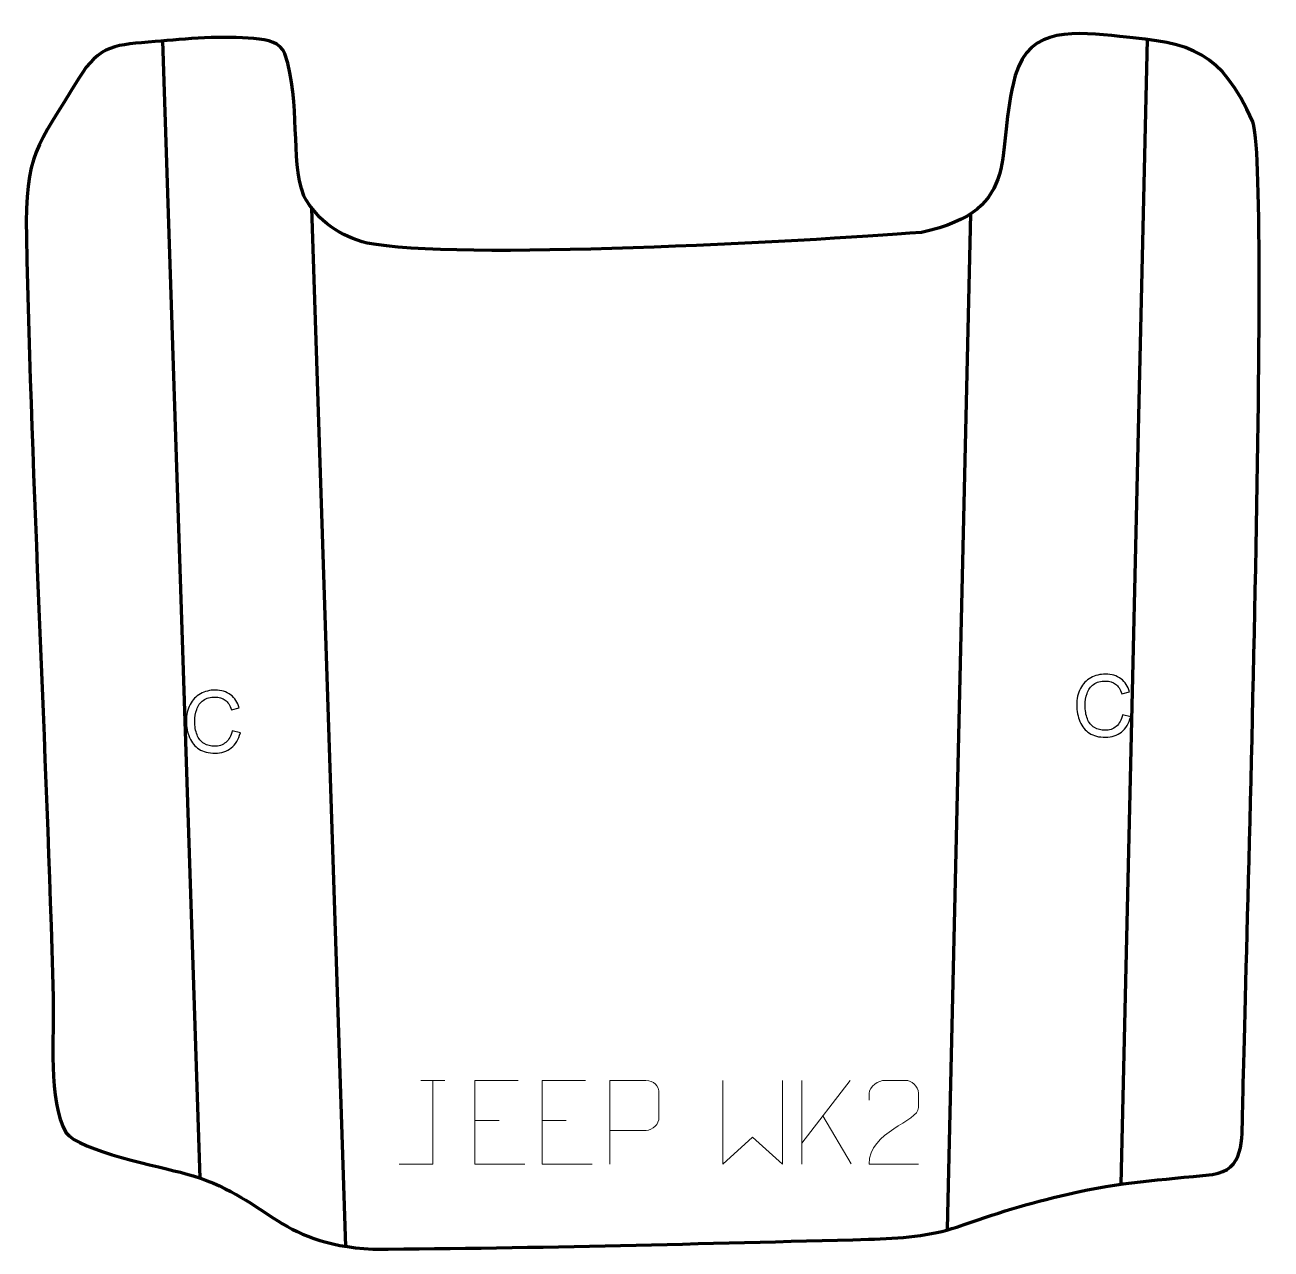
# Model space of a CAD drawing. Header units: millimetres. Extents: x 1108 to 1479, y 322 to 687.
import ezdxf

# ---------------------------------------------------------------- set-up
doc = ezdxf.new("R2010")
doc.units = ezdxf.units.MM
doc.header["$MEASUREMENT"] = 0
doc.layers.add('layer 2', color=7, linetype='Continuous')
doc.layers.add('layer 3', color=7, linetype='Continuous')

msp = doc.modelspace()

# ---------------------------------------------------------------- linework, layer by layer
at = {"layer": 'layer 2', "color": 142, "lineweight": 158}
for points in [[(1149.4733, 681.9287), (1149.4733, 681.9287), (1160.5663, 343.3438), (1160.5663, 343.3438)], [(1442.5289, 682.3782), (1442.5289, 682.3782), (1434.6302, 341.4962), (1434.6302, 341.4962)], [(1203.9745, 323.0134), (1203.9745, 323.0134), (1193.8806, 632.1082), (1193.8806, 632.1082)], [(1389.8677, 630.3937), (1389.8677, 630.3937), (1382.9828, 328.2479), (1382.9828, 328.2479)]]:
    msp.add_open_spline(points, degree=3, dxfattribs=at)
at = {"layer": 'layer 2', "color": 142}
for points in [[(1435.1668, 481.2809), (1435.1668, 481.2809), (1437.5798, 480.6713), (1437.5798, 480.6713), (1437.5798, 480.6713), (1437.076, 478.6944), (1436.1701, 477.1915), (1434.862, 476.1544), (1434.862, 476.1544), (1433.5539, 475.1172), (1431.9537, 474.5965), (1430.0614, 474.5965), (1430.0614, 474.5965), (1428.1056, 474.5965), (1426.5139, 474.9944), (1425.2862, 475.7945), (1425.2862, 475.7945), (1424.0585, 476.5904), (1423.1272, 477.7461), (1422.488, 479.2574), (1422.488, 479.2574), (1421.8487, 480.7729), (1421.527, 482.3943), (1421.527, 484.13), (1421.527, 484.13), (1421.527, 486.0223), (1421.8868, 487.6733), (1422.6107, 489.083), (1422.6107, 489.083), (1423.3346, 490.4927), (1424.3633, 491.5637), (1425.6968, 492.2961), (1425.6968, 492.2961), (1427.0303, 493.0284), (1428.4993, 493.3925), (1430.0995, 493.3925), (1430.0995, 493.3925), (1431.9198, 493.3925), (1433.4481, 492.9311), (1434.6842, 492.004), (1434.6842, 492.004), (1435.9246, 491.0769), (1436.7882, 489.7772), (1437.275, 488.1008), (1437.275, 488.1008), (1437.275, 488.1008), (1434.9128, 487.542), (1434.9128, 487.542), (1434.9128, 487.542), (1434.4937, 488.8628), (1433.8799, 489.828), (1433.0798, 490.4292), (1433.0798, 490.4292), (1432.2797, 491.0345), (1431.2721, 491.3351), (1430.0572, 491.3351), (1430.0572, 491.3351), (1428.6644, 491.3351), (1427.496, 491.0007), (1426.5604, 490.3318), (1426.5604, 490.3318), (1425.6249, 489.6629), (1424.9645, 488.7612), (1424.5877, 487.6352), (1424.5877, 487.6352), (1424.2067, 486.5049), (1424.0162, 485.3407), (1424.0162, 484.1427), (1424.0162, 484.1427), (1424.0162, 482.5975), (1424.2406, 481.2471), (1424.6893, 480.0956), (1424.6893, 480.0956), (1425.138, 478.9399), (1425.8365, 478.0805), (1426.7848, 477.509), (1426.7848, 477.509), (1427.7331, 476.9375), (1428.7575, 476.6539), (1429.8624, 476.6539), (1429.8624, 476.6539), (1431.2086, 476.6539), (1432.3432, 477.0434), (1433.2745, 477.8181), (1433.2745, 477.8181), (1434.2058, 478.597), (1434.8366, 479.7485), (1435.1668, 481.2809)], [(1170.1868, 476.5184), (1170.1868, 476.5184), (1172.5998, 475.9088), (1172.5998, 475.9088), (1172.5998, 475.9088), (1172.096, 473.9319), (1171.1901, 472.429), (1169.882, 471.3919), (1169.882, 471.3919), (1168.5739, 470.3547), (1166.9737, 469.834), (1165.0814, 469.834), (1165.0814, 469.834), (1163.1256, 469.834), (1161.5339, 470.2319), (1160.3062, 471.032), (1160.3062, 471.032), (1159.0785, 471.8279), (1158.1472, 472.9836), (1157.508, 474.4949), (1157.508, 474.4949), (1156.8687, 476.0104), (1156.547, 477.6318), (1156.547, 479.3675), (1156.547, 479.3675), (1156.547, 481.2598), (1156.9068, 482.9108), (1157.6307, 484.3205), (1157.6307, 484.3205), (1158.3546, 485.7302), (1159.3833, 486.8012), (1160.7168, 487.5336), (1160.7168, 487.5336), (1162.0503, 488.2659), (1163.5193, 488.63), (1165.1195, 488.63), (1165.1195, 488.63), (1166.9398, 488.63), (1168.4681, 488.1686), (1169.7042, 487.2415), (1169.7042, 487.2415), (1170.9446, 486.3144), (1171.8082, 485.0147), (1172.295, 483.3383), (1172.295, 483.3383), (1172.295, 483.3383), (1169.9328, 482.7795), (1169.9328, 482.7795), (1169.9328, 482.7795), (1169.5137, 484.1003), (1168.8999, 485.0655), (1168.0998, 485.6667), (1168.0998, 485.6667), (1167.2997, 486.272), (1166.2921, 486.5726), (1165.0772, 486.5726), (1165.0772, 486.5726), (1163.6844, 486.5726), (1162.516, 486.2382), (1161.5804, 485.5693), (1161.5804, 485.5693), (1160.6449, 484.9004), (1159.9845, 483.9987), (1159.6077, 482.8727), (1159.6077, 482.8727), (1159.2267, 481.7424), (1159.0362, 480.5782), (1159.0362, 479.3802), (1159.0362, 479.3802), (1159.0362, 477.835), (1159.2606, 476.4846), (1159.7093, 475.3331), (1159.7093, 475.3331), (1160.158, 474.1774), (1160.8565, 473.318), (1161.8048, 472.7465), (1161.8048, 472.7465), (1162.7531, 472.175), (1163.7775, 471.8914), (1164.8824, 471.8914), (1164.8824, 471.8914), (1166.2286, 471.8914), (1167.3632, 472.2809), (1168.2945, 473.0556), (1168.2945, 473.0556), (1169.2258, 473.8345), (1169.8566, 474.986), (1170.1868, 476.5184)]]:
    msp.add_open_spline(points, degree=3, knots=[0, 0, 0, 0, 0.04347826, 0.04347826, 0.04347826, 0.04347826, 0.08695652, 0.08695652, 0.08695652, 0.08695652, 0.13043478, 0.13043478, 0.13043478, 0.13043478, 0.17391304, 0.17391304, 0.17391304, 0.17391304, 0.2173913, 0.2173913, 0.2173913, 0.2173913, 0.26086957, 0.26086957, 0.26086957, 0.26086957, 0.30434783, 0.30434783, 0.30434783, 0.30434783, 0.34782609, 0.34782609, 0.34782609, 0.34782609, 0.39130435, 0.39130435, 0.39130435, 0.39130435, 0.43478261, 0.43478261, 0.43478261, 0.43478261, 0.47826087, 0.47826087, 0.47826087, 0.47826087, 0.52173913, 0.52173913, 0.52173913, 0.52173913, 0.56521739, 0.56521739, 0.56521739, 0.56521739, 0.60869565, 0.60869565, 0.60869565, 0.60869565, 0.65217391, 0.65217391, 0.65217391, 0.65217391, 0.69565217, 0.69565217, 0.69565217, 0.69565217, 0.73913043, 0.73913043, 0.73913043, 0.73913043, 0.7826087, 0.7826087, 0.7826087, 0.7826087, 0.82608696, 0.82608696, 0.82608696, 0.82608696, 0.86956522, 0.86956522, 0.86956522, 0.86956522, 0.91304348, 0.91304348, 0.91304348, 0.91304348, 1, 1, 1, 1], dxfattribs=at)
at = {"layer": 'layer 3', "color": 242, "lineweight": 158}
msp.add_open_spline([(1176.6243, 682.6372), (1180.9287, 682.1402), (1184.4502, 681.5407), (1185.88, 678.0848), (1185.88, 678.0848), (1190.7467, 663.0998), (1187.3816, 647.0426), (1191.4639, 635.8123), (1191.4639, 635.8123), (1195.7932, 627.9543), (1202.5302, 623.7828), (1210.3558, 621.724), (1210.3558, 621.724), (1236.2082, 616.4271), (1340.4619, 622.1547), (1375.3599, 624.9131), (1375.3599, 624.9131), (1406.3282, 631.6772), (1396.8159, 648.8331), (1403.2462, 671.5917), (1403.2462, 671.5917), (1407.5083, 686.6763), (1421.5821, 684.407), (1434.3336, 683.2614), (1434.3336, 683.2614), (1456.182, 681.2524), (1464.2958, 678.9488), (1473.8945, 657.8698), (1473.8945, 657.8698), (1479.3634, 645.8601), (1471.4808, 396.3904), (1470.8945, 362.7883), (1470.8945, 362.7883), (1470.676, 354.6316), (1471.4557, 345.7555), (1461.9501, 344.4228), (1461.9501, 344.4228), (1446.1905, 342.7172), (1434.8206, 342.2648), (1418.9881, 338.5919), (1418.9881, 338.5919), (1406.9079, 335.7895), (1397.4786, 332.8621), (1385.8159, 328.7649), (1385.8159, 328.7649), (1378.2951, 326.1228), (1368.8886, 325.3547), (1359.5322, 325.1189), (1359.5322, 325.1189), (1310.472, 323.8824), (1261.0413, 322.4164), (1212.0361, 322.2027), (1212.0361, 322.2027), (1182.761, 323.6747), (1180.9613, 337.8394), (1156.3374, 344.6572), (1156.3374, 344.6572), (1148.9206, 346.7107), (1124.7771, 351.3625), (1120.6463, 356.9096), (1120.6463, 356.9096), (1115.3362, 366.2906), (1117.1972, 385.8853), (1116.9046, 397.228), (1116.9046, 397.228), (1114.8333, 472.6634), (1110.5419, 548.1598), (1108.9117, 623.5534), (1108.9117, 623.5534), (1108.4893, 648.8425), (1111.9716, 649.882), (1124.424, 670.6155), (1124.424, 670.6155), (1130.697, 681.0603), (1135.7401, 680.6796), (1147.2255, 681.727), (1147.2255, 681.727), (1156.1061, 682.5369), (1167.8125, 683.482), (1176.6243, 682.6372)], degree=3, knots=[0, 0, 0, 0, 0.04761905, 0.04761905, 0.04761905, 0.04761905, 0.0952381, 0.0952381, 0.0952381, 0.0952381, 0.14285714, 0.14285714, 0.14285714, 0.14285714, 0.19047619, 0.19047619, 0.19047619, 0.19047619, 0.23809524, 0.23809524, 0.23809524, 0.23809524, 0.28571429, 0.28571429, 0.28571429, 0.28571429, 0.33333333, 0.33333333, 0.33333333, 0.33333333, 0.38095238, 0.38095238, 0.38095238, 0.38095238, 0.42857143, 0.42857143, 0.42857143, 0.42857143, 0.47619048, 0.47619048, 0.47619048, 0.47619048, 0.52380952, 0.52380952, 0.52380952, 0.52380952, 0.57142857, 0.57142857, 0.57142857, 0.57142857, 0.61904762, 0.61904762, 0.61904762, 0.61904762, 0.66666667, 0.66666667, 0.66666667, 0.66666667, 0.71428571, 0.71428571, 0.71428571, 0.71428571, 0.76190476, 0.76190476, 0.76190476, 0.76190476, 0.80952381, 0.80952381, 0.80952381, 0.80952381, 0.85714286, 0.85714286, 0.85714286, 0.85714286, 0.9047619, 0.9047619, 0.9047619, 0.9047619, 1, 1, 1, 1], dxfattribs=at)
at = {"layer": 'layer 3', "color": 250, "lineweight": 9}
for points, knots in [([(1219.8445, 347.4476), (1219.8445, 347.4476), (1229.8665, 347.4476), (1229.8665, 347.4476), (1229.8665, 347.4476), (1229.8665, 347.4476), (1229.8665, 372.4012), (1229.8665, 372.4012)], [0, 0, 0, 0, 0.33333333, 0.33333333, 0.33333333, 0.33333333, 1, 1, 1, 1]), ([(1255.3075, 372.4012), (1255.3075, 372.4012), (1242.4336, 372.4012), (1242.4336, 372.4012), (1242.4336, 372.4012), (1242.4336, 372.4012), (1242.4336, 347.4476), (1242.4336, 347.4476), (1242.4336, 347.4476), (1242.4336, 347.4476), (1257.2994, 347.4476), (1257.2994, 347.4476)], [0, 0, 0, 0, 0.25, 0.25, 0.25, 0.25, 0.5, 0.5, 0.5, 0.5, 1, 1, 1, 1]), ([(1275.3075, 372.4012), (1275.3075, 372.4012), (1262.4336, 372.4012), (1262.4336, 372.4012), (1262.4336, 372.4012), (1262.4336, 372.4012), (1262.4336, 347.4476), (1262.4336, 347.4476), (1262.4336, 347.4476), (1262.4336, 347.4476), (1277.2994, 347.4476), (1277.2994, 347.4476)], [0, 0, 0, 0, 0.25, 0.25, 0.25, 0.25, 0.5, 0.5, 0.5, 0.5, 1, 1, 1, 1]), ([(1282.5344, 347.4476), (1282.5344, 347.4476), (1282.5344, 372.4012), (1282.5344, 372.4012), (1282.5344, 372.4012), (1286.1294, 372.4012), (1289.7247, 372.4012), (1293.3201, 372.4012), (1293.3201, 372.4012), (1295.6453, 372.3633), (1297.2027, 370.8732), (1297.1985, 368.5071), (1297.1985, 368.5071), (1297.1981, 366.4714), (1297.1981, 363.4121), (1297.1985, 361.3761), (1297.1985, 361.3761), (1297.192, 359.5007), (1295.3798, 357.5588), (1293.3702, 357.5397), (1293.3702, 357.5397), (1293.3702, 357.5397), (1282.5344, 357.5397), (1282.5344, 357.5397)], [0, 0, 0, 0, 0.14285714, 0.14285714, 0.14285714, 0.14285714, 0.28571429, 0.28571429, 0.28571429, 0.28571429, 0.42857143, 0.42857143, 0.42857143, 0.42857143, 0.57142857, 0.57142857, 0.57142857, 0.57142857, 0.71428571, 0.71428571, 0.71428571, 0.71428571, 1, 1, 1, 1]), ([(1316.2336, 372.4248), (1316.2336, 372.4248), (1316.2336, 347.4668), (1316.2336, 347.4668), (1316.2336, 347.4668), (1316.2336, 347.4668), (1325.0763, 355.5315), (1325.0763, 355.5315), (1325.0763, 355.5315), (1325.0763, 355.5315), (1333.9187, 347.4674), (1333.9187, 347.4674), (1333.9187, 347.4674), (1333.9187, 347.4674), (1333.9187, 372.4248), (1333.9187, 372.4248)], [0, 0, 0, 0, 0.2, 0.2, 0.2, 0.2, 0.4, 0.4, 0.4, 0.4, 0.6, 0.6, 0.6, 0.6, 1, 1, 1, 1]), ([(1374.4476, 347.4587), (1369.5332, 347.459), (1364.6188, 347.459), (1359.7047, 347.4587), (1359.7047, 347.4587), (1359.7047, 357.391), (1374.3557, 360.0322), (1374.4476, 364.3425), (1374.4476, 364.3425), (1374.4473, 365.7666), (1374.4473, 367.1903), (1374.4476, 368.6136), (1374.4476, 368.6136), (1374.4307, 370.6907), (1372.3079, 372.4155), (1370.6369, 372.4328), (1370.6369, 372.4328), (1368.5637, 372.4324), (1366.4908, 372.4324), (1364.4184, 372.4328), (1364.4184, 372.4328), (1362.5963, 372.4493), (1359.7716, 370.6572), (1359.7047, 368.5636), (1359.7047, 368.5636), (1359.7047, 368.5636), (1359.7047, 366.5088), (1359.7047, 366.5088)], [0, 0, 0, 0, 0.125, 0.125, 0.125, 0.125, 0.25, 0.25, 0.25, 0.25, 0.375, 0.375, 0.375, 0.375, 0.5, 0.5, 0.5, 0.5, 0.625, 0.625, 0.625, 0.625, 0.75, 0.75, 0.75, 0.75, 1, 1, 1, 1])]:
    msp.add_open_spline(points, degree=3, knots=knots, dxfattribs=at)
for points in [[(1226.2824, 372.4012), (1226.2824, 372.4012), (1233.4506, 372.4012), (1233.4506, 372.4012)], [(1339.7254, 372.4226), (1339.7254, 372.4226), (1339.7254, 347.469), (1339.7254, 347.469)], [(1354.1016, 372.4226), (1354.1016, 372.4226), (1339.7254, 353.7829), (1339.7254, 353.7829)], [(1242.4336, 360.5215), (1242.4336, 360.5215), (1249.6017, 360.5215), (1249.6017, 360.5215)], [(1262.4336, 360.5215), (1262.4336, 360.5215), (1269.6017, 360.5215), (1269.6017, 360.5215)], [(1354.4269, 347.5648), (1354.4269, 347.5648), (1345.9564, 361.8784), (1345.9564, 361.8784)]]:
    msp.add_open_spline(points, degree=3, dxfattribs=at)

doc.saveas('drawing.dxf')
